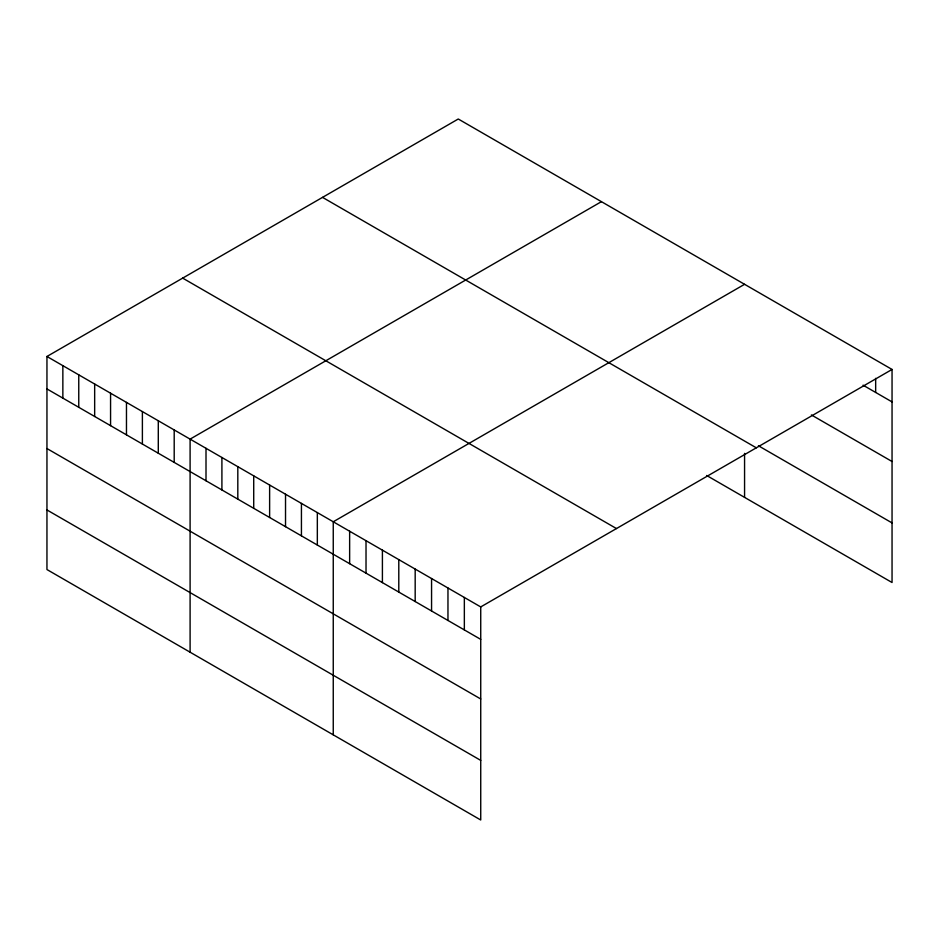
<?xml version="1.0" encoding="UTF-8"?>
<svg xmlns="http://www.w3.org/2000/svg" width="939" height="939" viewBox="0 0 939 939"><rect width="100%" height="100%" fill="white"/><g stroke="black" fill="none" stroke-linecap="round" stroke-linejoin="round"><path stroke-width="1.41" d="M46.95 356.48L480.733 606.923L480.733 819.993L46.95 569.55L46.95 356.48L458.267 119.007L892.05 369.45L892.05 582.52L706.633 475.474M601.418 201.662L190.101 439.123L190.101 652.194M744.568 284.306L333.251 521.779L333.251 734.838M480.733 606.923L892.05 369.45M863.058 385.166L892.05 401.904M811.378 414.932L892.05 461.507M758.43 445.767L892.05 522.917M322.535 197.378L756.318 447.821M182.682 278.12L616.465 528.563M46.95 388.934L480.733 639.377M46.95 448.537L480.733 698.98M46.95 509.947L480.733 760.39M875.664 378.335L875.664 392.443M744.568 453.373L744.568 497.365M464.347 597.462L464.347 629.916M447.962 588.002L447.962 620.456M431.564 578.541L431.564 610.996M415.179 569.081L415.179 601.535M398.793 559.621L398.793 592.075M382.408 550.16L382.408 582.614M366.022 540.7L366.022 573.142M349.637 531.239L349.637 563.682M317.335 512.588L317.335 545.043M301.431 503.41L301.431 535.864M285.526 494.231L285.526 526.673M269.622 485.04L269.622 517.495M253.718 475.862L253.718 508.316M237.813 466.683L237.813 499.125M221.909 457.493L221.909 489.947M206.005 448.314L206.005 480.768M174.196 429.945L174.196 462.399M158.292 420.766L158.292 453.208M142.388 411.575L142.388 444.03M126.472 402.397L126.472 434.851M110.567 393.218L110.567 425.66M94.663 384.028L94.663 416.482M78.759 374.849L78.759 407.303M62.854 365.67L62.854 398.113"/></g></svg>
